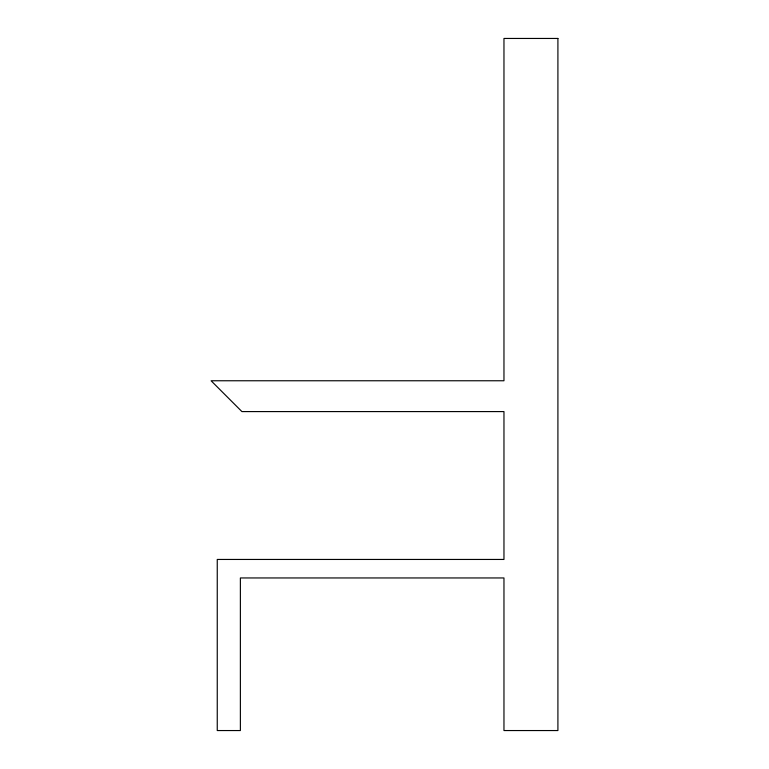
<?xml version="1.0" encoding="UTF-8"?>
<svg xmlns="http://www.w3.org/2000/svg" width="769" height="769" viewBox="0 0 769 769"><rect width="100%" height="100%" fill="white"/><g stroke="black" fill="none" stroke-linecap="round" stroke-linejoin="round"><path stroke-width="1.15" d="M557.909 38.45L503.964 38.45L503.964 380.761L211.09 380.761L241.918 411.588L503.964 411.588L503.964 559.447L217.252 559.447L217.252 730.55L240.38 730.55L240.38 577.952L503.964 577.952L503.964 730.55L557.909 730.55L557.909 38.45"/></g></svg>
